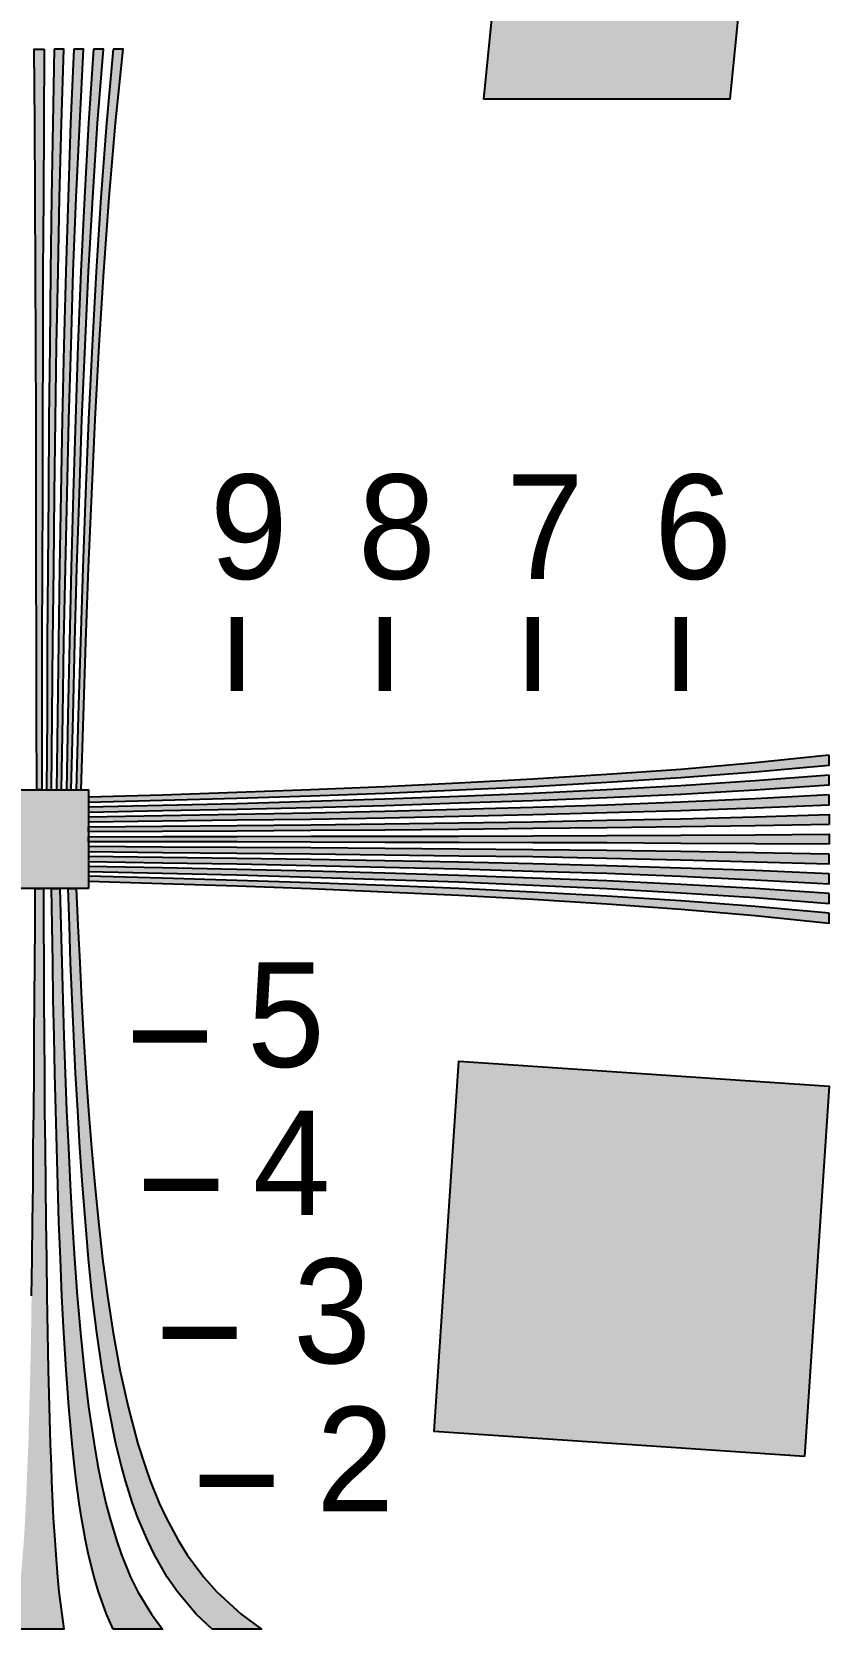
# Model space of a CAD drawing. Header units: millimetres. Extents: x 0 to 791, y 0 to 492.
# Drawn here: x 115 to 179.6, y 88.1 to 217.5 of the extents above; entities that cross this region are included whole.
import ezdxf

# ---------------------------------------------------------------- set-up
doc = ezdxf.new("R2010")
doc.units = ezdxf.units.MM
for name, color, linetype in [('LABELS', 7, 'Continuous'), ('PERIPHERY', 7, 'Continuous'), ('SFR', 7, 'Continuous')]:
    doc.layers.add(name, color=color, linetype=linetype)

msp = doc.modelspace()

# ---------------------------------------------------------------- hatches: boundary and pattern name
at = {"layer": 'PERIPHERY', "true_color": 0x000000}
h = msp.add_hatch(color=7, dxfattribs=at)
h.dxf.hatch_style = 1
h.paths.add_polyline_path([(115.96, 216.13), (115.92, 210.13), (115.9, 204.12), (115.86, 198.12), (115.84, 192.12), (115.82, 186.12), (115.82, 180.12), (115.8, 174.12), (115.78, 168.12), (115.78, 162.12), (115.76, 156.12), (115.36, 156.12), (115.34, 162.12), (115.34, 168.12), (115.32, 174.12), (115.32, 180.12), (115.3, 186.12), (115.28, 192.12), (115.26, 198.12), (115.22, 204.12), (115.2, 210.13), (115.16, 216.13), (115.96, 216.13)])
h = msp.add_hatch(color=7, dxfattribs=at)
h.dxf.hatch_style = 1
h.paths.add_polyline_path([(116.76, 216.13), (116.66, 210.13), (116.55, 204.12), (116.48, 198.12), (116.42, 192.12), (116.35, 186.12), (116.31, 180.12), (116.26, 174.12), (116.21, 168.12), (116.19, 162.12), (116.15, 156.12), (116.55, 156.12), (116.61, 162.12), (116.67, 168.12), (116.73, 174.12), (116.81, 180.12), (116.89, 186.12), (116.97, 192.12), (117.09, 198.12), (117.21, 204.12), (117.37, 210.13), (117.55, 216.13), (116.76, 216.13)])
h = msp.add_hatch(color=7, dxfattribs=at)
h.dxf.hatch_style = 1
h.paths.add_polyline_path([(118.36, 216.13), (118.1, 210.13), (117.9, 204.12), (117.72, 198.12), (117.56, 192.12), (117.42, 186.12), (117.32, 180.12), (117.2, 174.12), (117.12, 168.12), (117.04, 162.12), (116.96, 156.12), (117.36, 156.12), (117.46, 162.12), (117.56, 168.12), (117.68, 174.12), (117.82, 180.12), (117.96, 186.12), (118.14, 192.12), (118.32, 198.12), (118.56, 204.12), (118.84, 210.13), (119.16, 216.13), (118.36, 216.13)])
h = msp.add_hatch(color=7, dxfattribs=at)
h.dxf.hatch_style = 1
h.paths.add_polyline_path([(119.96, 216.13), (119.56, 210.13), (119.22, 204.12), (118.94, 198.12), (118.7, 192.12), (118.5, 186.12), (118.32, 180.12), (118.14, 174.12), (118, 168.12), (117.88, 162.12), (117.76, 156.12), (118.16, 156.12), (118.3, 162.12), (118.44, 168.12), (118.62, 174.12), (118.82, 180.12), (119.02, 186.12), (119.28, 192.12), (119.56, 198.12), (119.9, 204.12), (120.28, 210.13), (120.76, 216.13), (119.96, 216.13)])
h = msp.add_hatch(color=7, dxfattribs=at)
h.dxf.hatch_style = 1
h.paths.add_polyline_path([(121.56, 216.13), (121.02, 210.13), (120.56, 204.12), (120.18, 198.12), (119.84, 192.12), (119.56, 186.12), (119.32, 180.12), (119.08, 174.12), (118.9, 168.12), (118.72, 162.12), (118.56, 156.12), (118.96, 156.12), (119.14, 162.12), (119.34, 168.12), (119.56, 174.12), (119.82, 180.12), (120.09, 186.12), (120.42, 192.12), (120.79, 198.12), (121.22, 204.12), (121.74, 210.13), (122.36, 216.13), (121.56, 216.13)])
h = msp.add_hatch(color=7, dxfattribs=at)
h.dxf.hatch_style = 1
h.paths.add_polyline_path([(179.56, 158.92), (173.56, 158.3), (167.56, 157.78), (161.56, 157.36), (155.56, 156.98), (149.56, 156.66), (143.56, 156.36), (137.56, 156.12), (131.56, 155.9), (125.56, 155.7), (119.56, 155.52), (119.56, 155.12), (125.56, 155.28), (131.56, 155.46), (137.56, 155.64), (143.56, 155.86), (149.56, 156.12), (155.56, 156.4), (161.56, 156.74), (167.56, 157.12), (173.56, 157.58), (179.56, 158.12), (179.56, 158.92)])
h = msp.add_hatch(color=7, dxfattribs=at)
h.dxf.hatch_style = 1
h.paths.add_polyline_path([(179.56, 157.32), (173.56, 156.84), (167.56, 156.46), (161.56, 156.12), (155.56, 155.84), (149.56, 155.58), (143.56, 155.36), (137.56, 155.18), (131.56, 155), (125.56, 154.86), (119.56, 154.72), (119.56, 154.32), (125.56, 154.44), (131.56, 154.56), (137.56, 154.7), (143.56, 154.86), (149.56, 155.06), (155.56, 155.26), (161.56, 155.5), (167.56, 155.78), (173.56, 156.12), (179.56, 156.52), (179.56, 157.32)])
h = msp.add_hatch(color=7, dxfattribs=at)
h.dxf.hatch_style = 1
h.paths.add_polyline_path([(119.56, 148.13), (111.56, 148.13), (111.56, 156.13), (119.56, 156.13), (119.56, 148.13)])
h = msp.add_hatch(color=7, dxfattribs=at)
h.dxf.hatch_style = 1
h.paths.add_polyline_path([(179.56, 155.72), (173.56, 155.4), (167.56, 155.12), (161.56, 154.88), (155.56, 154.7), (149.56, 154.52), (143.56, 154.36), (137.56, 154.24), (131.56, 154.12), (125.56, 154.02), (119.56, 153.92), (119.56, 153.52), (125.56, 153.6), (131.56, 153.68), (137.56, 153.76), (143.56, 153.86), (149.56, 153.98), (155.56, 154.12), (161.56, 154.28), (167.56, 154.46), (173.56, 154.66), (179.56, 154.92), (179.56, 155.72)])
h = msp.add_hatch(color=7, dxfattribs=at)
h.dxf.hatch_style = 1
h.paths.add_polyline_path([(179.56, 153.32), (173.56, 153.22), (167.56, 153.12), (161.56, 153.04), (155.56, 152.98), (149.56, 152.92), (143.56, 152.86), (137.56, 152.82), (131.56, 152.78), (125.56, 152.76), (119.56, 152.72), (119.56, 153.12), (125.56, 153.18), (131.56, 153.24), (137.56, 153.3), (143.56, 153.36), (149.56, 153.46), (155.56, 153.54), (161.56, 153.66), (167.56, 153.78), (173.56, 153.94), (179.56, 154.12), (179.56, 153.32)])
h = msp.add_hatch(color=7, dxfattribs=at)
h.dxf.hatch_style = 1
h.paths.add_polyline_path([(179.56, 151.72), (173.56, 151.76), (167.56, 151.78), (161.56, 151.82), (155.56, 151.84), (149.56, 151.86), (143.56, 151.86), (137.56, 151.88), (131.56, 151.9), (125.56, 151.9), (119.56, 151.92), (119.56, 152.32), (125.56, 152.34), (131.56, 152.34), (137.56, 152.36), (143.56, 152.36), (149.56, 152.38), (155.56, 152.4), (161.56, 152.42), (167.56, 152.46), (173.56, 152.48), (179.56, 152.52), (179.56, 151.72)])
h = msp.add_hatch(color=7, dxfattribs=at)
h.dxf.hatch_style = 1
h.paths.add_polyline_path([(179.56, 150.92), (173.56, 151.02), (167.56, 151.12), (161.56, 151.2), (155.56, 151.26), (149.56, 151.32), (143.56, 151.36), (137.56, 151.42), (131.56, 151.46), (125.56, 151.48), (119.56, 151.52), (119.56, 151.12), (125.56, 151.06), (131.56, 151), (137.56, 150.94), (143.56, 150.86), (149.56, 150.78), (155.56, 150.71), (161.56, 150.59), (167.56, 150.46), (173.56, 150.3), (179.56, 150.12), (179.56, 150.92)])
h = msp.add_hatch(color=7, dxfattribs=at)
h.dxf.hatch_style = 1
h.paths.add_polyline_path([(179.56, 149.32), (173.56, 149.58), (167.56, 149.78), (161.56, 149.96), (155.56, 150.12), (149.56, 150.26), (143.56, 150.36), (137.56, 150.48), (131.56, 150.56), (125.56, 150.64), (119.56, 150.72), (119.56, 150.32), (125.56, 150.22), (131.56, 150.12), (137.56, 150), (143.56, 149.86), (149.56, 149.72), (155.56, 149.54), (161.56, 149.36), (167.56, 149.12), (173.56, 148.84), (179.56, 148.52), (179.56, 149.32)])
h = msp.add_hatch(color=7, dxfattribs=at)
h.dxf.hatch_style = 1
h.paths.add_polyline_path([(179.56, 147.72), (173.56, 148.12), (167.56, 148.46), (161.56, 148.74), (155.56, 148.98), (149.56, 149.18), (143.56, 149.36), (137.56, 149.54), (131.56, 149.68), (125.56, 149.8), (119.56, 149.92), (119.56, 149.52), (125.56, 149.38), (131.56, 149.24), (137.56, 149.06), (143.56, 148.86), (149.56, 148.66), (155.56, 148.4), (161.56, 148.12), (167.56, 147.78), (173.56, 147.4), (179.56, 146.92), (179.56, 147.72)])
h = msp.add_hatch(color=7, dxfattribs=at)
h.dxf.hatch_style = 1
h.paths.add_polyline_path([(179.56, 146.12), (173.56, 146.66), (167.56, 147.12), (161.56, 147.5), (155.56, 147.84), (149.56, 148.12), (143.56, 148.36), (137.56, 148.6), (131.56, 148.78), (125.56, 148.96), (119.56, 149.12), (119.56, 148.72), (125.56, 148.54), (131.56, 148.34), (137.56, 148.12), (143.56, 147.86), (149.56, 147.58), (155.56, 147.26), (161.56, 146.88), (167.56, 146.46), (173.56, 145.94), (179.56, 145.32), (179.56, 146.12)])
h = msp.add_hatch(color=7, dxfattribs=at)
h.dxf.hatch_style = 1
h.paths.add_polyline_path([(113.56, 88.13), (113.74, 89.33), (113.96, 91.13), (114.08, 92.33), (114.22, 94.13), (114.32, 95.33), (114.42, 97.13), (114.48, 98.33), (114.56, 100.13), (114.6, 101.33), (114.68, 103.13), (114.76, 106.13), (114.84, 109.13), (114.9, 112.13), (114.94, 115.13), (114.98, 118.13), (115.02, 121.13), (115.06, 124.13), (115.08, 127.13), (115.12, 130.13), (115.14, 133.13), (115.16, 136.13), (115.18, 139.13), (115.2, 142.13), (115.22, 145.13), (115.22, 148.13), (115.9, 148.13), (115.9, 145.13), (115.92, 142.13), (115.94, 139.13), (115.96, 136.13), (115.98, 133.13), (116, 130.13), (116.04, 127.13), (116.06, 124.13), (116.1, 121.13), (116.14, 118.13), (116.18, 115.13), (116.22, 112.13), (116.28, 109.13), (116.36, 106.13), (116.44, 103.13), (116.52, 101.33), (116.56, 100.13), (116.64, 98.33), (116.7, 97.13), (116.82, 95.33), (116.9, 94.13), (117.04, 92.33), (117.16, 91.13), (117.38, 89.33), (117.56, 88.13), (113.56, 88.13)])
h = msp.add_hatch(color=7, dxfattribs=at)
h.dxf.hatch_style = 1
h.paths.add_polyline_path([(121.56, 88.13), (121.02, 89.33), (120.36, 91.13), (120, 92.33), (119.56, 94.13), (119.32, 95.33), (118.98, 97.13), (118.8, 98.33), (118.56, 100.13), (118.42, 101.33), (118.22, 103.13), (117.96, 106.13), (117.74, 109.13), (117.56, 112.13), (117.4, 115.13), (117.28, 118.13), (117.16, 121.13), (117.06, 124.13), (116.98, 127.13), (116.9, 130.13), (116.82, 133.13), (116.76, 136.13), (116.7, 139.13), (116.66, 142.13), (116.6, 145.13), (116.56, 148.13), (117.22, 148.13), (117.3, 145.13), (117.38, 142.13), (117.46, 139.13), (117.56, 136.13), (117.66, 133.13), (117.78, 130.13), (117.92, 127.13), (118.06, 124.13), (118.22, 121.13), (118.42, 118.13), (118.64, 115.13), (118.9, 112.13), (119.2, 109.13), (119.56, 106.13), (120, 103.13), (120.32, 101.33), (120.56, 100.13), (120.96, 98.33), (121.28, 97.13), (121.82, 95.33), (122.22, 94.13), (122.96, 92.33), (123.56, 91.13), (124.66, 89.33), (125.56, 88.13), (121.56, 88.13)])
h = msp.add_hatch(color=7, dxfattribs=at)
h.dxf.hatch_style = 1
h.paths.add_polyline_path([(129.56, 88.13), (128.28, 89.33), (126.76, 91.13), (125.94, 92.33), (124.9, 94.13), (124.32, 95.33), (123.56, 97.13), (123.12, 98.33), (122.56, 100.13), (122.22, 101.33), (121.78, 103.13), (121.16, 106.13), (120.66, 109.13), (120.22, 112.13), (119.86, 115.13), (119.56, 118.13), (119.3, 121.13), (119.06, 124.13), (118.86, 127.13), (118.68, 130.13), (118.5, 133.13), (118.36, 136.13), (118.22, 139.13), (118.1, 142.13), (118, 145.13), (117.9, 148.13), (118.56, 148.13), (118.7, 145.13), (118.84, 142.13), (118.98, 139.13), (119.16, 136.13), (119.34, 133.13), (119.56, 130.13), (119.8, 127.13), (120.06, 124.13), (120.36, 121.13), (120.7, 118.13), (121.1, 115.13), (121.56, 112.13), (122.1, 109.13), (122.76, 106.13), (123.56, 103.13), (124.14, 101.33), (124.56, 100.13), (125.28, 98.33), (125.84, 97.13), (126.82, 95.33), (127.56, 94.13), (128.9, 92.33), (129.96, 91.13), (131.92, 89.33), (133.56, 88.13), (129.56, 88.13)])
at = {"layer": 'SFR', "true_color": 0x000000}
h = msp.add_hatch(color=7, dxfattribs=at)
h.dxf.hatch_style = 1
h.paths.add_polyline_path([(59.56, 292.12), (51.56, 212.13), (71.56, 212.13), (74.97, 246.18), (154.17, 238.26), (151.56, 212.12), (171.56, 212.12), (179.56, 292.12), (159.56, 292.12), (156.15, 258.06), (76.95, 265.99), (79.56, 292.12), (59.56, 292.12), (59.56, 292.12)])
h = msp.add_hatch(color=7, dxfattribs=at)
h.dxf.hatch_style = 1
h.paths.add_polyline_path([(177.56, 102.12), (147.56, 104.12), (149.56, 134.13), (179.56, 132.12), (177.56, 102.12)])

# ---------------------------------------------------------------- linework, layer by layer
at = {"layer": 'PERIPHERY', "color": 250}
for points in [[(115.96, 216.13), (115.92, 210.13), (115.9, 204.12), (115.86, 198.12), (115.84, 192.12), (115.82, 186.12), (115.82, 180.12), (115.8, 174.12), (115.78, 168.12), (115.78, 162.12), (115.76, 156.12), (115.36, 156.12), (115.34, 162.12), (115.34, 168.12), (115.32, 174.12), (115.32, 180.12), (115.3, 186.12), (115.28, 192.12), (115.26, 198.12), (115.22, 204.12), (115.2, 210.13), (115.16, 216.13), (115.96, 216.13)], [(116.76, 216.13), (116.66, 210.13), (116.55, 204.12), (116.48, 198.12), (116.42, 192.12), (116.35, 186.12), (116.31, 180.12), (116.26, 174.12), (116.21, 168.12), (116.19, 162.12), (116.15, 156.12), (116.55, 156.12), (116.61, 162.12), (116.67, 168.12), (116.73, 174.12), (116.81, 180.12), (116.89, 186.12), (116.97, 192.12), (117.09, 198.12), (117.21, 204.12), (117.37, 210.13), (117.55, 216.13), (116.76, 216.13)], [(118.36, 216.13), (118.1, 210.13), (117.9, 204.12), (117.72, 198.12), (117.56, 192.12), (117.42, 186.12), (117.32, 180.12), (117.2, 174.12), (117.12, 168.12), (117.04, 162.12), (116.96, 156.12), (117.36, 156.12), (117.46, 162.12), (117.56, 168.12), (117.68, 174.12), (117.82, 180.12), (117.96, 186.12), (118.14, 192.12), (118.32, 198.12), (118.56, 204.12), (118.84, 210.13), (119.16, 216.13), (118.36, 216.13)], [(119.96, 216.13), (119.56, 210.13), (119.22, 204.12), (118.94, 198.12), (118.7, 192.12), (118.5, 186.12), (118.32, 180.12), (118.14, 174.12), (118, 168.12), (117.88, 162.12), (117.76, 156.12), (118.16, 156.12), (118.3, 162.12), (118.44, 168.12), (118.62, 174.12), (118.82, 180.12), (119.02, 186.12), (119.28, 192.12), (119.56, 198.12), (119.9, 204.12), (120.28, 210.13), (120.76, 216.13), (119.96, 216.13)], [(121.56, 216.13), (121.02, 210.13), (120.56, 204.12), (120.18, 198.12), (119.84, 192.12), (119.56, 186.12), (119.32, 180.12), (119.08, 174.12), (118.9, 168.12), (118.72, 162.12), (118.56, 156.12), (118.96, 156.12), (119.14, 162.12), (119.34, 168.12), (119.56, 174.12), (119.82, 180.12), (120.09, 186.12), (120.42, 192.12), (120.79, 198.12), (121.22, 204.12), (121.74, 210.13), (122.36, 216.13), (121.56, 216.13)], [(179.56, 158.92), (173.56, 158.3), (167.56, 157.78), (161.56, 157.36), (155.56, 156.98), (149.56, 156.66), (143.56, 156.36), (137.56, 156.12), (131.56, 155.9), (125.56, 155.7), (119.56, 155.52), (119.56, 155.12), (125.56, 155.28), (131.56, 155.46), (137.56, 155.64), (143.56, 155.86), (149.56, 156.12), (155.56, 156.4), (161.56, 156.74), (167.56, 157.12), (173.56, 157.58), (179.56, 158.12), (179.56, 158.92)], [(179.56, 157.32), (173.56, 156.84), (167.56, 156.46), (161.56, 156.12), (155.56, 155.84), (149.56, 155.58), (143.56, 155.36), (137.56, 155.18), (131.56, 155), (125.56, 154.86), (119.56, 154.72), (119.56, 154.32), (125.56, 154.44), (131.56, 154.56), (137.56, 154.7), (143.56, 154.86), (149.56, 155.06), (155.56, 155.26), (161.56, 155.5), (167.56, 155.78), (173.56, 156.12), (179.56, 156.52), (179.56, 157.32)], [(119.56, 148.13), (111.56, 148.13), (111.56, 156.13), (119.56, 156.13), (119.56, 148.13)], [(179.56, 155.72), (173.56, 155.4), (167.56, 155.12), (161.56, 154.88), (155.56, 154.7), (149.56, 154.52), (143.56, 154.36), (137.56, 154.24), (131.56, 154.12), (125.56, 154.02), (119.56, 153.92), (119.56, 153.52), (125.56, 153.6), (131.56, 153.68), (137.56, 153.76), (143.56, 153.86), (149.56, 153.98), (155.56, 154.12), (161.56, 154.28), (167.56, 154.46), (173.56, 154.66), (179.56, 154.92), (179.56, 155.72)], [(179.56, 153.32), (173.56, 153.22), (167.56, 153.12), (161.56, 153.04), (155.56, 152.98), (149.56, 152.92), (143.56, 152.86), (137.56, 152.82), (131.56, 152.78), (125.56, 152.76), (119.56, 152.72), (119.56, 153.12), (125.56, 153.18), (131.56, 153.24), (137.56, 153.3), (143.56, 153.36), (149.56, 153.46), (155.56, 153.54), (161.56, 153.66), (167.56, 153.78), (173.56, 153.94), (179.56, 154.12), (179.56, 153.32)], [(179.56, 151.72), (173.56, 151.76), (167.56, 151.78), (161.56, 151.82), (155.56, 151.84), (149.56, 151.86), (143.56, 151.86), (137.56, 151.88), (131.56, 151.9), (125.56, 151.9), (119.56, 151.92), (119.56, 152.32), (125.56, 152.34), (131.56, 152.34), (137.56, 152.36), (143.56, 152.36), (149.56, 152.38), (155.56, 152.4), (161.56, 152.42), (167.56, 152.46), (173.56, 152.48), (179.56, 152.52), (179.56, 151.72)], [(179.56, 150.92), (173.56, 151.02), (167.56, 151.12), (161.56, 151.2), (155.56, 151.26), (149.56, 151.32), (143.56, 151.36), (137.56, 151.42), (131.56, 151.46), (125.56, 151.48), (119.56, 151.52), (119.56, 151.12), (125.56, 151.06), (131.56, 151), (137.56, 150.94), (143.56, 150.86), (149.56, 150.78), (155.56, 150.71), (161.56, 150.59), (167.56, 150.46), (173.56, 150.3), (179.56, 150.12), (179.56, 150.92)], [(179.56, 149.32), (173.56, 149.58), (167.56, 149.78), (161.56, 149.96), (155.56, 150.12), (149.56, 150.26), (143.56, 150.36), (137.56, 150.48), (131.56, 150.56), (125.56, 150.64), (119.56, 150.72), (119.56, 150.32), (125.56, 150.22), (131.56, 150.12), (137.56, 150), (143.56, 149.86), (149.56, 149.72), (155.56, 149.54), (161.56, 149.36), (167.56, 149.12), (173.56, 148.84), (179.56, 148.52), (179.56, 149.32)], [(179.56, 147.72), (173.56, 148.12), (167.56, 148.46), (161.56, 148.74), (155.56, 148.98), (149.56, 149.18), (143.56, 149.36), (137.56, 149.54), (131.56, 149.68), (125.56, 149.8), (119.56, 149.92), (119.56, 149.52), (125.56, 149.38), (131.56, 149.24), (137.56, 149.06), (143.56, 148.86), (149.56, 148.66), (155.56, 148.4), (161.56, 148.12), (167.56, 147.78), (173.56, 147.4), (179.56, 146.92), (179.56, 147.72)], [(179.56, 146.12), (173.56, 146.66), (167.56, 147.12), (161.56, 147.5), (155.56, 147.84), (149.56, 148.12), (143.56, 148.36), (137.56, 148.6), (131.56, 148.78), (125.56, 148.96), (119.56, 149.12), (119.56, 148.72), (125.56, 148.54), (131.56, 148.34), (137.56, 148.12), (143.56, 147.86), (149.56, 147.58), (155.56, 147.26), (161.56, 146.88), (167.56, 146.46), (173.56, 145.94), (179.56, 145.32), (179.56, 146.12)], [(121.56, 88.13), (121.02, 89.33), (120.36, 91.13), (120, 92.33), (119.56, 94.13), (119.32, 95.33), (118.98, 97.13), (118.8, 98.33), (118.56, 100.13), (118.42, 101.33), (118.22, 103.13), (117.96, 106.13), (117.74, 109.13), (117.56, 112.13), (117.4, 115.13), (117.28, 118.13), (117.16, 121.13), (117.06, 124.13), (116.98, 127.13), (116.9, 130.13), (116.82, 133.13), (116.76, 136.13), (116.7, 139.13), (116.66, 142.13), (116.6, 145.13), (116.56, 148.13), (117.22, 148.13), (117.3, 145.13), (117.38, 142.13), (117.46, 139.13), (117.56, 136.13), (117.66, 133.13), (117.78, 130.13), (117.92, 127.13), (118.06, 124.13), (118.22, 121.13), (118.42, 118.13), (118.64, 115.13), (118.9, 112.13), (119.2, 109.13), (119.56, 106.13), (120, 103.13), (120.32, 101.33), (120.56, 100.13), (120.96, 98.33), (121.28, 97.13), (121.82, 95.33), (122.22, 94.13), (122.96, 92.33), (123.56, 91.13), (124.66, 89.33), (125.56, 88.13), (121.56, 88.13)], [(129.56, 88.13), (128.28, 89.33), (126.76, 91.13), (125.94, 92.33), (124.9, 94.13), (124.32, 95.33), (123.56, 97.13), (123.12, 98.33), (122.56, 100.13), (122.22, 101.33), (121.78, 103.13), (121.16, 106.13), (120.66, 109.13), (120.22, 112.13), (119.86, 115.13), (119.56, 118.13), (119.3, 121.13), (119.06, 124.13), (118.86, 127.13), (118.68, 130.13), (118.5, 133.13), (118.36, 136.13), (118.22, 139.13), (118.1, 142.13), (118, 145.13), (117.9, 148.13), (118.56, 148.13), (118.7, 145.13), (118.84, 142.13), (118.98, 139.13), (119.16, 136.13), (119.34, 133.13), (119.56, 130.13), (119.8, 127.13), (120.06, 124.13), (120.36, 121.13), (120.7, 118.13), (121.1, 115.13), (121.56, 112.13), (122.1, 109.13), (122.76, 106.13), (123.56, 103.13), (124.14, 101.33), (124.56, 100.13), (125.28, 98.33), (125.84, 97.13), (126.82, 95.33), (127.56, 94.13), (128.9, 92.33), (129.96, 91.13), (131.92, 89.33), (133.56, 88.13), (129.56, 88.13)]]:
    msp.add_lwpolyline(points, close=True, dxfattribs=at)
at = {"layer": 'PERIPHERY', "color": 250, "lineweight": 35, "const_width": 1}
for points in [[(131.56, 164.12), (131.56, 170.12)], [(143.56, 164.12), (143.56, 170.12)], [(155.56, 164.12), (155.56, 170.12)], [(167.56, 164.12), (167.56, 170.12)], [(129.16, 136.13), (123.16, 136.13)], [(130.06, 124.13), (124.06, 124.13)], [(131.56, 112.13), (125.56, 112.13)], [(134.56, 100.13), (128.56, 100.13)]]:
    msp.add_lwpolyline(points, dxfattribs=at)
at = {"layer": 'PERIPHERY', "color": 250}
msp.add_lwpolyline([(114.94, 115.13), (114.98, 118.13), (115.02, 121.13), (115.06, 124.13), (115.08, 127.13), (115.12, 130.13), (115.14, 133.13), (115.16, 136.13), (115.18, 139.13), (115.2, 142.13), (115.22, 145.13), (115.22, 148.13), (115.9, 148.13), (115.9, 145.13), (115.92, 142.13), (115.94, 139.13), (115.96, 136.13), (115.98, 133.13), (116, 130.13), (116.04, 127.13), (116.06, 124.13), (116.1, 121.13), (116.14, 118.13), (116.18, 115.13), (116.22, 112.13), (116.28, 109.13), (116.36, 106.13), (116.44, 103.13), (116.52, 101.33), (116.56, 100.13), (116.64, 98.33), (116.7, 97.13), (116.82, 95.33), (116.9, 94.13), (117.04, 92.33), (117.16, 91.13), (117.38, 89.33), (117.56, 88.13), (113.56, 88.13)], dxfattribs=at)
at = {"layer": 'PERIPHERY', "color": 250, "true_color": 0x000000}
for points in [[(115.96, 216.13), (115.16, 216.13), (115.2, 210.13)], [(115.96, 216.13), (115.2, 210.13), (115.22, 204.12)], [(115.96, 216.13), (115.22, 204.12), (115.26, 198.12)], [(115.96, 216.13), (115.26, 198.12), (115.28, 192.12)], [(115.96, 216.13), (115.28, 192.12), (115.3, 186.12)], [(115.96, 216.13), (115.3, 186.12), (115.32, 180.12)], [(115.96, 216.13), (115.32, 180.12), (115.32, 174.12)], [(115.96, 216.13), (115.32, 174.12), (115.34, 168.12)], [(115.96, 216.13), (115.34, 168.12), (115.34, 162.12)], [(115.96, 216.13), (115.34, 162.12), (115.36, 156.12)], [(115.36, 156.12), (115.92, 210.13), (115.96, 216.13)], [(117.55, 216.13), (116.31, 180.12), (116.26, 174.12)], [(116.26, 174.12), (117.37, 210.13), (117.55, 216.13)], [(117.55, 216.13), (116.35, 186.12), (116.31, 180.12)], [(117.55, 216.13), (116.42, 192.12), (116.35, 186.12)], [(117.55, 216.13), (116.48, 198.12), (116.42, 192.12)], [(117.55, 216.13), (116.55, 204.12), (116.48, 198.12)], [(117.55, 216.13), (116.66, 210.13), (116.55, 204.12)], [(117.55, 216.13), (116.76, 216.13), (116.66, 210.13)], [(119.16, 216.13), (117.56, 192.12), (117.42, 186.12)], [(117.42, 186.12), (118.84, 210.13), (119.16, 216.13)], [(119.16, 216.13), (117.72, 198.12), (117.56, 192.12)], [(119.16, 216.13), (117.9, 204.12), (117.72, 198.12)], [(119.16, 216.13), (118.1, 210.13), (117.9, 204.12)], [(119.16, 216.13), (118.36, 216.13), (118.1, 210.13)], [(120.76, 216.13), (118.94, 198.12), (118.7, 192.12)], [(118.7, 192.12), (120.28, 210.13), (120.76, 216.13)], [(120.76, 216.13), (119.22, 204.12), (118.94, 198.12)], [(120.76, 216.13), (119.56, 210.13), (119.22, 204.12)], [(120.76, 216.13), (119.96, 216.13), (119.56, 210.13)], [(122.36, 216.13), (120.18, 198.12), (119.84, 192.12)], [(119.84, 192.12), (121.74, 210.13), (122.36, 216.13)], [(122.36, 216.13), (120.56, 204.12), (120.18, 198.12)], [(122.36, 216.13), (121.02, 210.13), (120.56, 204.12)], [(122.36, 216.13), (121.56, 216.13), (121.02, 210.13)], [(115.36, 156.12), (115.9, 204.12), (115.92, 210.13)], [(116.26, 174.12), (117.21, 204.12), (117.37, 210.13)], [(117.42, 186.12), (118.56, 204.12), (118.84, 210.13)], [(118.7, 192.12), (119.9, 204.12), (120.28, 210.13)], [(119.84, 192.12), (121.22, 204.12), (121.74, 210.13)], [(115.36, 156.12), (115.86, 198.12), (115.9, 204.12)], [(116.26, 174.12), (117.09, 198.12), (117.21, 204.12)], [(117.42, 186.12), (118.32, 198.12), (118.56, 204.12)], [(118.7, 192.12), (119.56, 198.12), (119.9, 204.12)], [(119.84, 192.12), (120.79, 198.12), (121.22, 204.12)], [(115.36, 156.12), (115.84, 192.12), (115.86, 198.12)], [(116.26, 174.12), (116.97, 192.12), (117.09, 198.12)], [(117.42, 186.12), (118.14, 192.12), (118.32, 198.12)], [(118.7, 192.12), (119.28, 192.12), (119.56, 198.12)], [(119.84, 192.12), (120.42, 192.12), (120.79, 198.12)], [(115.36, 156.12), (115.82, 186.12), (115.84, 192.12)], [(116.26, 174.12), (116.89, 186.12), (116.97, 192.12)], [(117.42, 186.12), (117.96, 186.12), (118.14, 192.12)], [(118.7, 192.12), (117.88, 162.12), (117.76, 156.12)], [(118.7, 192.12), (117.76, 156.12), (118.16, 156.12)], [(118.7, 192.12), (118, 168.12), (117.88, 162.12)], [(118.7, 192.12), (118.14, 174.12), (118, 168.12)], [(118.7, 192.12), (118.32, 180.12), (118.14, 174.12)], [(118.7, 192.12), (118.16, 156.12), (118.3, 162.12)], [(118.7, 192.12), (118.3, 162.12), (118.44, 168.12)], [(118.7, 192.12), (118.5, 186.12), (118.32, 180.12)], [(118.7, 192.12), (118.44, 168.12), (118.62, 174.12)], [(119.84, 192.12), (118.72, 162.12), (118.56, 156.12)], [(119.84, 192.12), (118.56, 156.12), (118.96, 156.12)], [(118.7, 192.12), (118.62, 174.12), (118.82, 180.12)], [(118.7, 192.12), (118.82, 180.12), (119.02, 186.12)], [(118.7, 192.12), (119.02, 186.12), (119.28, 192.12)], [(119.84, 192.12), (118.9, 168.12), (118.72, 162.12)], [(119.84, 192.12), (119.08, 174.12), (118.9, 168.12)], [(119.84, 192.12), (118.96, 156.12), (119.14, 162.12)], [(119.84, 192.12), (119.32, 180.12), (119.08, 174.12)], [(119.84, 192.12), (119.14, 162.12), (119.34, 168.12)], [(119.84, 192.12), (119.56, 186.12), (119.32, 180.12)], [(119.84, 192.12), (119.34, 168.12), (119.56, 174.12)], [(119.84, 192.12), (119.56, 174.12), (119.82, 180.12)], [(119.84, 192.12), (119.82, 180.12), (120.09, 186.12)], [(119.84, 192.12), (120.09, 186.12), (120.42, 192.12)], [(115.36, 156.12), (115.82, 180.12), (115.82, 186.12)], [(116.26, 174.12), (116.81, 180.12), (116.89, 186.12)], [(117.42, 186.12), (117.04, 162.12), (116.96, 156.12)], [(117.42, 186.12), (116.96, 156.12), (117.36, 156.12)], [(117.42, 186.12), (117.12, 168.12), (117.04, 162.12)], [(117.42, 186.12), (117.32, 180.12), (117.12, 168.12)], [(117.42, 186.12), (117.36, 156.12), (117.46, 162.12)], [(117.42, 186.12), (117.46, 162.12), (117.56, 168.12)], [(117.42, 186.12), (117.56, 168.12), (117.68, 174.12)], [(117.42, 186.12), (117.68, 174.12), (117.82, 180.12)], [(117.42, 186.12), (117.82, 180.12), (117.96, 186.12)], [(115.36, 156.12), (115.8, 174.12), (115.82, 180.12)], [(116.26, 174.12), (116.73, 174.12), (116.81, 180.12)], [(117.32, 180.12), (117.2, 174.12), (117.12, 168.12)], [(115.36, 156.12), (115.78, 168.12), (115.8, 174.12)], [(116.26, 174.12), (116.21, 168.12), (116.19, 162.12)], [(116.26, 174.12), (116.19, 162.12), (116.55, 156.12)], [(116.26, 174.12), (116.55, 156.12), (116.61, 162.12)], [(116.26, 174.12), (116.61, 162.12), (116.67, 168.12)], [(116.26, 174.12), (116.67, 168.12), (116.73, 174.12)], [(115.36, 156.12), (115.78, 162.12), (115.78, 168.12)], [(115.36, 156.12), (115.76, 156.12), (115.78, 162.12)], [(116.19, 162.12), (116.15, 156.12), (116.55, 156.12)], [(179.56, 158.12), (143.56, 156.36), (119.56, 155.12)], [(179.56, 158.12), (119.56, 155.12), (125.56, 155.28)], [(179.56, 158.12), (125.56, 155.28), (131.56, 155.46)], [(179.56, 158.12), (131.56, 155.46), (137.56, 155.64)], [(179.56, 158.12), (137.56, 155.64), (143.56, 155.86)], [(179.56, 158.12), (149.56, 156.66), (143.56, 156.36)], [(179.56, 158.12), (143.56, 155.86), (149.56, 156.12)], [(179.56, 158.12), (155.56, 156.98), (149.56, 156.66)], [(179.56, 158.12), (149.56, 156.12), (155.56, 156.4)], [(179.56, 158.12), (161.56, 157.36), (155.56, 156.98)], [(179.56, 158.12), (155.56, 156.4), (161.56, 156.74)], [(179.56, 158.12), (167.56, 157.78), (161.56, 157.36)], [(179.56, 158.12), (161.56, 156.74), (167.56, 157.12)], [(179.56, 158.12), (173.56, 158.3), (167.56, 157.78)], [(167.56, 157.12), (173.56, 157.58), (179.56, 158.12)], [(179.56, 158.12), (179.56, 158.92), (173.56, 158.3)], [(179.56, 156.52), (173.56, 156.84), (167.56, 156.46)], [(179.56, 156.52), (179.56, 157.32), (173.56, 156.84)], [(119.56, 148.13), (119.56, 156.13), (111.56, 156.13)], [(111.56, 156.13), (111.56, 148.13), (119.56, 148.13)], [(179.56, 156.52), (143.56, 155.36), (119.56, 154.32)], [(179.56, 156.52), (119.56, 154.32), (125.56, 154.44)], [(143.56, 156.36), (137.56, 156.12), (119.56, 155.12)], [(137.56, 156.12), (131.56, 155.9), (119.56, 155.12)], [(131.56, 155.9), (125.56, 155.7), (119.56, 155.12)], [(125.56, 155.7), (119.56, 155.52), (119.56, 155.12)], [(143.56, 155.36), (131.56, 155), (119.56, 154.32)], [(179.56, 156.52), (125.56, 154.44), (131.56, 154.56)], [(179.56, 156.52), (131.56, 154.56), (137.56, 154.7)], [(143.56, 155.36), (137.56, 155.18), (131.56, 155)], [(179.56, 156.52), (137.56, 154.7), (143.56, 154.86)], [(179.56, 156.52), (149.56, 155.58), (143.56, 155.36)], [(179.56, 156.52), (143.56, 154.86), (149.56, 155.06)], [(179.56, 156.52), (155.56, 155.84), (149.56, 155.58)], [(179.56, 156.52), (149.56, 155.06), (155.56, 155.26)], [(179.56, 156.52), (161.56, 156.12), (155.56, 155.84)], [(179.56, 156.52), (155.56, 155.26), (161.56, 155.5)], [(179.56, 156.52), (167.56, 156.46), (161.56, 156.12)], [(179.56, 156.52), (161.56, 155.5), (167.56, 155.78)], [(167.56, 155.78), (173.56, 156.12), (179.56, 156.52)], [(179.56, 154.92), (173.56, 155.4), (167.56, 155.12)], [(179.56, 154.92), (179.56, 155.72), (173.56, 155.4)], [(131.56, 155), (125.56, 154.86), (119.56, 154.32)], [(179.56, 154.92), (125.56, 154.02), (119.56, 153.92)], [(179.56, 154.92), (119.56, 153.92), (119.56, 153.52)], [(179.56, 154.92), (119.56, 153.52), (125.56, 153.6)], [(125.56, 154.86), (119.56, 154.72), (119.56, 154.32)], [(179.56, 154.92), (131.56, 154.12), (125.56, 154.02)], [(179.56, 154.92), (125.56, 153.6), (131.56, 153.68)], [(179.56, 154.92), (137.56, 154.24), (131.56, 154.12)], [(179.56, 154.92), (131.56, 153.68), (137.56, 153.76)], [(179.56, 154.92), (143.56, 154.36), (137.56, 154.24)], [(179.56, 154.92), (137.56, 153.76), (143.56, 153.86)], [(179.56, 154.92), (149.56, 154.52), (143.56, 154.36)], [(179.56, 154.92), (143.56, 153.86), (149.56, 153.98)], [(179.56, 154.92), (155.56, 154.7), (149.56, 154.52)], [(179.56, 154.92), (149.56, 153.98), (155.56, 154.12)], [(179.56, 154.92), (161.56, 154.88), (155.56, 154.7)], [(179.56, 154.92), (155.56, 154.12), (161.56, 154.28)], [(179.56, 154.92), (167.56, 155.12), (161.56, 154.88)], [(179.56, 154.92), (161.56, 154.28), (167.56, 154.46)], [(167.56, 154.46), (173.56, 154.66), (179.56, 154.92)], [(179.56, 153.32), (179.56, 154.12), (173.56, 153.94)], [(179.56, 153.32), (125.56, 153.18), (119.56, 153.12)], [(179.56, 153.32), (119.56, 153.12), (119.56, 152.72)], [(179.56, 153.32), (119.56, 152.72), (125.56, 152.76)], [(179.56, 153.32), (131.56, 153.24), (125.56, 153.18)], [(179.56, 153.32), (125.56, 152.76), (131.56, 152.78)], [(179.56, 153.32), (137.56, 153.3), (131.56, 153.24)], [(179.56, 153.32), (131.56, 152.78), (137.56, 152.82)], [(179.56, 153.32), (143.56, 153.36), (137.56, 153.3)], [(179.56, 153.32), (137.56, 152.82), (143.56, 152.86)], [(179.56, 153.32), (149.56, 153.46), (143.56, 153.36)], [(179.56, 153.32), (143.56, 152.86), (149.56, 152.92)], [(179.56, 153.32), (155.56, 153.54), (149.56, 153.46)], [(179.56, 153.32), (149.56, 152.92), (155.56, 152.98)], [(179.56, 153.32), (161.56, 153.66), (155.56, 153.54)], [(179.56, 153.32), (155.56, 152.98), (161.56, 153.04)], [(179.56, 153.32), (167.56, 153.78), (161.56, 153.66)], [(179.56, 153.32), (161.56, 153.04), (167.56, 153.12)], [(179.56, 153.32), (173.56, 153.94), (167.56, 153.78)], [(179.56, 151.72), (125.56, 152.34), (119.56, 152.32)], [(119.56, 152.32), (119.56, 151.92), (125.56, 151.9)], [(119.56, 152.32), (125.56, 151.9), (131.56, 151.9)], [(119.56, 152.32), (131.56, 151.9), (137.56, 151.88)], [(119.56, 152.32), (137.56, 151.88), (143.56, 151.86)], [(119.56, 152.32), (143.56, 151.86), (149.56, 151.86)], [(119.56, 152.32), (149.56, 151.86), (155.56, 151.84)], [(119.56, 152.32), (155.56, 151.84), (161.56, 151.82)], [(119.56, 152.32), (161.56, 151.82), (167.56, 151.78)], [(119.56, 152.32), (167.56, 151.78), (173.56, 151.76)], [(119.56, 152.32), (173.56, 151.76), (179.56, 151.72)], [(125.56, 151.48), (119.56, 151.52), (119.56, 151.12)], [(137.56, 151.42), (125.56, 151.48), (119.56, 151.12)], [(137.56, 151.42), (119.56, 151.12), (125.56, 151.06)], [(179.56, 151.72), (131.56, 152.34), (125.56, 152.34)], [(137.56, 151.42), (131.56, 151.46), (125.56, 151.48)], [(137.56, 151.42), (125.56, 151.06), (131.56, 151)], [(179.56, 151.72), (137.56, 152.36), (131.56, 152.34)], [(137.56, 151.42), (131.56, 151), (137.56, 150.94)], [(179.56, 151.72), (143.56, 152.36), (137.56, 152.36)], [(179.56, 150.12), (143.56, 151.36), (137.56, 151.42)], [(137.56, 151.42), (137.56, 150.94), (143.56, 150.86)], [(137.56, 151.42), (143.56, 150.86), (149.56, 150.78)], [(137.56, 151.42), (149.56, 150.78), (155.56, 150.71)], [(137.56, 151.42), (155.56, 150.71), (161.56, 150.59)], [(137.56, 151.42), (161.56, 150.59), (167.56, 150.46)], [(137.56, 151.42), (167.56, 150.46), (173.56, 150.3)], [(137.56, 151.42), (173.56, 150.3), (179.56, 150.12)], [(179.56, 151.72), (149.56, 152.38), (143.56, 152.36)], [(179.56, 151.72), (155.56, 152.4), (149.56, 152.38)], [(179.56, 151.72), (161.56, 152.42), (155.56, 152.4)], [(179.56, 151.72), (167.56, 152.46), (161.56, 152.42)], [(179.56, 151.72), (173.56, 152.48), (167.56, 152.46)], [(179.56, 151.72), (179.56, 152.52), (173.56, 152.48)], [(149.56, 150.26), (125.56, 150.64), (119.56, 150.72)], [(149.56, 150.26), (119.56, 150.72), (119.56, 150.32)], [(149.56, 150.26), (119.56, 150.32), (125.56, 150.22)], [(149.56, 150.26), (131.56, 150.56), (125.56, 150.64)], [(149.56, 150.26), (125.56, 150.22), (131.56, 150.12)], [(143.56, 150.36), (137.56, 150.48), (131.56, 150.56)], [(149.56, 150.26), (143.56, 150.36), (131.56, 150.56)], [(149.56, 150.26), (131.56, 150.12), (137.56, 150)], [(149.56, 150.26), (137.56, 150), (143.56, 149.86)], [(179.56, 150.12), (149.56, 151.32), (143.56, 151.36)], [(149.56, 150.26), (143.56, 149.86), (149.56, 149.72)], [(179.56, 150.12), (155.56, 151.26), (149.56, 151.32)], [(179.56, 148.52), (155.56, 150.12), (149.56, 150.26)], [(149.56, 150.26), (149.56, 149.72), (155.56, 149.54)], [(149.56, 150.26), (155.56, 149.54), (161.56, 149.36)], [(149.56, 150.26), (161.56, 149.36), (167.56, 149.12)], [(149.56, 150.26), (167.56, 149.12), (173.56, 148.84)], [(149.56, 150.26), (173.56, 148.84), (179.56, 148.52)], [(179.56, 150.12), (161.56, 151.2), (155.56, 151.26)], [(179.56, 148.52), (161.56, 149.96), (155.56, 150.12)], [(179.56, 150.12), (167.56, 151.12), (161.56, 151.2)], [(179.56, 150.12), (173.56, 151.02), (167.56, 151.12)], [(179.56, 150.12), (179.56, 150.92), (173.56, 151.02)], [(155.56, 148.98), (125.56, 149.8), (119.56, 149.92)], [(155.56, 148.98), (119.56, 149.92), (119.56, 149.52)], [(155.56, 148.98), (119.56, 149.52), (125.56, 149.38)], [(155.56, 147.84), (125.56, 148.96), (119.56, 149.12)], [(155.56, 147.84), (119.56, 149.12), (119.56, 148.72)], [(155.56, 148.98), (131.56, 149.68), (125.56, 149.8)], [(155.56, 148.98), (125.56, 149.38), (131.56, 149.24)], [(155.56, 147.84), (131.56, 148.78), (125.56, 148.96)], [(155.56, 148.98), (137.56, 149.54), (131.56, 149.68)], [(155.56, 148.98), (131.56, 149.24), (137.56, 149.06)], [(155.56, 148.98), (143.56, 149.36), (137.56, 149.54)], [(155.56, 148.98), (137.56, 149.06), (143.56, 148.86)], [(155.56, 148.98), (149.56, 149.18), (143.56, 149.36)], [(155.56, 148.98), (143.56, 148.86), (149.56, 148.66)], [(155.56, 148.98), (149.56, 148.66), (155.56, 148.4)], [(179.56, 146.92), (161.56, 148.74), (155.56, 148.98)], [(155.56, 148.98), (155.56, 148.4), (161.56, 148.12)], [(155.56, 148.98), (161.56, 148.12), (167.56, 147.78)], [(155.56, 148.98), (167.56, 147.78), (173.56, 147.4)], [(155.56, 148.98), (173.56, 147.4), (179.56, 146.92)], [(179.56, 148.52), (167.56, 149.78), (161.56, 149.96)], [(179.56, 148.52), (173.56, 149.58), (167.56, 149.78)], [(179.56, 148.52), (179.56, 149.32), (173.56, 149.58)], [(115.9, 145.13), (115.9, 148.13), (115.22, 148.13)], [(115.92, 142.13), (115.9, 145.13), (115.22, 148.13)], [(115.94, 139.13), (115.92, 142.13), (115.22, 148.13)], [(115.96, 136.13), (115.94, 139.13), (115.22, 148.13)], [(115.98, 133.13), (115.96, 136.13), (115.22, 148.13)], [(116, 130.13), (115.98, 133.13), (115.22, 148.13)], [(116.06, 124.13), (116, 130.13), (115.22, 148.13)], [(116.22, 112.13), (116.06, 124.13), (115.22, 148.13)], [(116.28, 109.13), (116.22, 112.13), (115.22, 148.13)], [(116.36, 106.13), (116.28, 109.13), (115.22, 148.13)], [(116.36, 106.13), (115.22, 148.13), (115.22, 145.13)], [(117.3, 145.13), (117.22, 148.13), (116.56, 148.13)], [(117.38, 142.13), (117.3, 145.13), (116.56, 148.13)], [(117.46, 139.13), (117.38, 142.13), (116.56, 148.13)], [(117.56, 136.13), (117.46, 139.13), (116.56, 148.13)], [(117.66, 133.13), (117.56, 136.13), (116.56, 148.13)], [(117.78, 130.13), (117.66, 133.13), (116.56, 148.13)], [(117.92, 127.13), (117.78, 130.13), (116.56, 148.13)], [(118.06, 124.13), (117.92, 127.13), (116.56, 148.13)], [(118.22, 121.13), (118.06, 124.13), (116.56, 148.13)], [(118.22, 121.13), (116.56, 148.13), (116.6, 145.13)], [(118.7, 145.13), (118.56, 148.13), (117.9, 148.13)], [(118.84, 142.13), (118.7, 145.13), (117.9, 148.13)], [(118.98, 139.13), (118.84, 142.13), (117.9, 148.13)], [(119.34, 133.13), (118.98, 139.13), (117.9, 148.13)], [(119.56, 130.13), (119.34, 133.13), (117.9, 148.13)], [(119.8, 127.13), (119.56, 130.13), (117.9, 148.13)], [(120.06, 124.13), (119.8, 127.13), (117.9, 148.13)], [(120.06, 124.13), (117.9, 148.13), (118, 145.13)], [(155.56, 147.84), (119.56, 148.72), (125.56, 148.54)], [(155.56, 147.84), (125.56, 148.54), (131.56, 148.34)], [(155.56, 147.84), (137.56, 148.6), (131.56, 148.78)], [(155.56, 147.84), (131.56, 148.34), (137.56, 148.12)], [(155.56, 147.84), (143.56, 148.36), (137.56, 148.6)], [(155.56, 147.84), (137.56, 148.12), (143.56, 147.86)], [(155.56, 147.84), (149.56, 148.12), (143.56, 148.36)], [(155.56, 147.84), (143.56, 147.86), (149.56, 147.58)], [(155.56, 147.84), (149.56, 147.58), (155.56, 147.26)], [(179.56, 145.32), (161.56, 147.5), (155.56, 147.84)], [(155.56, 147.84), (155.56, 147.26), (161.56, 146.88)], [(155.56, 147.84), (161.56, 146.88), (167.56, 146.46)], [(155.56, 147.84), (167.56, 146.46), (173.56, 145.94)], [(155.56, 147.84), (173.56, 145.94), (179.56, 145.32)], [(179.56, 146.92), (167.56, 148.46), (161.56, 148.74)], [(179.56, 146.92), (173.56, 148.12), (167.56, 148.46)], [(179.56, 146.92), (179.56, 147.72), (173.56, 148.12)], [(179.56, 145.32), (167.56, 147.12), (161.56, 147.5)], [(179.56, 145.32), (173.56, 146.66), (167.56, 147.12)], [(179.56, 145.32), (179.56, 146.12), (173.56, 146.66)], [(116.36, 106.13), (115.22, 145.13), (115.2, 142.13)], [(118.42, 118.13), (118.22, 121.13), (116.6, 145.13)], [(118.42, 118.13), (116.6, 145.13), (116.66, 142.13)], [(120.06, 124.13), (118, 145.13), (118.1, 142.13)], [(116.36, 106.13), (115.2, 142.13), (115.18, 139.13)], [(118.42, 118.13), (116.66, 142.13), (116.7, 139.13)], [(120.36, 121.13), (120.06, 124.13), (118.1, 142.13)], [(120.36, 121.13), (118.1, 142.13), (118.22, 139.13)], [(116.36, 106.13), (115.18, 139.13), (115.16, 136.13)], [(118.64, 115.13), (118.42, 118.13), (116.7, 139.13)], [(118.64, 115.13), (116.7, 139.13), (116.76, 136.13)], [(120.7, 118.13), (120.36, 121.13), (118.22, 139.13)], [(120.7, 118.13), (118.22, 139.13), (118.36, 136.13)], [(119.34, 133.13), (119.16, 136.13), (118.98, 139.13)], [(116.36, 106.13), (115.16, 136.13), (115.14, 133.13)], [(118.9, 112.13), (118.64, 115.13), (116.76, 136.13)], [(118.9, 112.13), (116.76, 136.13), (116.82, 133.13)], [(120.7, 118.13), (118.36, 136.13), (118.5, 133.13)], [(116.36, 106.13), (115.14, 133.13), (115.12, 130.13)], [(118.9, 112.13), (116.82, 133.13), (116.9, 130.13)], [(121.1, 115.13), (120.7, 118.13), (118.5, 133.13)], [(121.1, 115.13), (118.5, 133.13), (118.68, 130.13)], [(116.36, 106.13), (115.12, 130.13), (115.08, 127.13)], [(116.06, 124.13), (116.04, 127.13), (116, 130.13)], [(119.2, 109.13), (118.9, 112.13), (116.9, 130.13)], [(119.2, 109.13), (116.9, 130.13), (116.98, 127.13)], [(121.56, 112.13), (121.1, 115.13), (118.68, 130.13)], [(121.56, 112.13), (118.68, 130.13), (118.86, 127.13)], [(116.36, 106.13), (115.08, 127.13), (115.06, 124.13)], [(121.56, 88.13), (119.2, 109.13), (116.98, 127.13)], [(121.56, 88.13), (116.98, 127.13), (117.06, 124.13)], [(121.56, 112.13), (118.86, 127.13), (119.06, 124.13)], [(116.36, 106.13), (115.06, 124.13), (115.02, 121.13)], [(116.14, 118.13), (116.1, 121.13), (116.06, 124.13)], [(116.18, 115.13), (116.14, 118.13), (116.06, 124.13)], [(116.22, 112.13), (116.18, 115.13), (116.06, 124.13)], [(121.56, 88.13), (117.06, 124.13), (117.16, 121.13)], [(122.1, 109.13), (121.56, 112.13), (119.06, 124.13)], [(122.1, 109.13), (119.06, 124.13), (119.3, 121.13)], [(116.36, 106.13), (115.02, 121.13), (114.98, 118.13)], [(121.56, 88.13), (117.16, 121.13), (117.28, 118.13)], [(122.76, 106.13), (122.1, 109.13), (119.3, 121.13)], [(122.76, 106.13), (119.3, 121.13), (119.56, 118.13)], [(116.36, 106.13), (114.98, 118.13), (114.94, 115.13)], [(121.56, 88.13), (117.28, 118.13), (117.4, 115.13)], [(122.76, 106.13), (119.56, 118.13), (119.86, 115.13)], [(116.36, 106.13), (114.94, 115.13), (114.9, 112.13)], [(121.56, 88.13), (117.4, 115.13), (117.56, 112.13)], [(123.56, 103.13), (122.76, 106.13), (119.86, 115.13)], [(123.56, 103.13), (119.86, 115.13), (120.22, 112.13)], [(116.36, 106.13), (114.9, 112.13), (114.84, 109.13)], [(121.56, 88.13), (117.56, 112.13), (117.74, 109.13)], [(124.14, 101.33), (123.56, 103.13), (120.22, 112.13)], [(124.56, 100.13), (124.14, 101.33), (120.22, 112.13)], [(124.56, 100.13), (120.22, 112.13), (120.66, 109.13)], [(116.36, 106.13), (114.84, 109.13), (114.76, 106.13)], [(121.56, 88.13), (117.74, 109.13), (117.96, 106.13)], [(121.56, 88.13), (119.56, 106.13), (119.2, 109.13)], [(125.28, 98.33), (124.56, 100.13), (120.66, 109.13)], [(129.56, 88.13), (125.28, 98.33), (120.66, 109.13)], [(129.56, 88.13), (120.66, 109.13), (121.16, 106.13)], [(113.56, 88.13), (116.44, 103.13), (116.36, 106.13)], [(116.36, 106.13), (113.74, 89.33), (113.56, 88.13)], [(116.36, 106.13), (113.96, 91.13), (113.74, 89.33)], [(116.36, 106.13), (114.08, 92.33), (113.96, 91.13)], [(116.36, 106.13), (114.22, 94.13), (114.08, 92.33)], [(116.36, 106.13), (114.32, 95.33), (114.22, 94.13)], [(116.36, 106.13), (114.42, 97.13), (114.32, 95.33)], [(116.36, 106.13), (114.48, 98.33), (114.42, 97.13)], [(116.36, 106.13), (114.56, 100.13), (114.48, 98.33)], [(116.36, 106.13), (114.6, 101.33), (114.56, 100.13)], [(116.36, 106.13), (114.68, 103.13), (114.6, 101.33)], [(116.36, 106.13), (114.76, 106.13), (114.68, 103.13)], [(121.56, 88.13), (117.96, 106.13), (118.22, 103.13)], [(121.56, 88.13), (120, 103.13), (119.56, 106.13)], [(129.56, 88.13), (121.16, 106.13), (121.78, 103.13)], [(113.56, 88.13), (116.52, 101.33), (116.44, 103.13)], [(121.56, 88.13), (118.22, 103.13), (118.42, 101.33)], [(121.56, 88.13), (120.32, 101.33), (120, 103.13)], [(129.56, 88.13), (121.78, 103.13), (122.22, 101.33)], [(113.56, 88.13), (116.56, 100.13), (116.52, 101.33)], [(121.56, 88.13), (118.42, 101.33), (118.56, 100.13)], [(121.56, 88.13), (120.56, 100.13), (120.32, 101.33)], [(129.56, 88.13), (122.22, 101.33), (122.56, 100.13)], [(113.56, 88.13), (116.64, 98.33), (116.56, 100.13)], [(121.56, 88.13), (118.56, 100.13), (118.8, 98.33)], [(121.56, 88.13), (120.96, 98.33), (120.56, 100.13)], [(129.56, 88.13), (122.56, 100.13), (123.12, 98.33)], [(113.56, 88.13), (116.7, 97.13), (116.64, 98.33)], [(113.56, 88.13), (116.82, 95.33), (116.7, 97.13)], [(121.56, 88.13), (118.8, 98.33), (118.98, 97.13)], [(121.56, 88.13), (118.98, 97.13), (119.32, 95.33)], [(121.56, 88.13), (121.28, 97.13), (120.96, 98.33)], [(121.56, 88.13), (121.82, 95.33), (121.28, 97.13)], [(129.56, 88.13), (123.12, 98.33), (123.56, 97.13)], [(129.56, 88.13), (123.56, 97.13), (124.32, 95.33)], [(129.56, 88.13), (125.84, 97.13), (125.28, 98.33)], [(129.56, 88.13), (126.82, 95.33), (125.84, 97.13)], [(113.56, 88.13), (116.9, 94.13), (116.82, 95.33)], [(121.56, 88.13), (119.32, 95.33), (119.56, 94.13)], [(121.56, 88.13), (122.22, 94.13), (121.82, 95.33)], [(129.56, 88.13), (124.32, 95.33), (124.9, 94.13)], [(129.56, 88.13), (127.56, 94.13), (126.82, 95.33)], [(113.56, 88.13), (117.04, 92.33), (116.9, 94.13)], [(121.56, 88.13), (119.56, 94.13), (120, 92.33)], [(121.56, 88.13), (122.96, 92.33), (122.22, 94.13)], [(129.56, 88.13), (124.9, 94.13), (125.94, 92.33)], [(129.56, 88.13), (128.9, 92.33), (127.56, 94.13)], [(113.56, 88.13), (117.16, 91.13), (117.04, 92.33)], [(121.56, 88.13), (120, 92.33), (120.36, 91.13)], [(121.56, 88.13), (123.56, 91.13), (122.96, 92.33)], [(129.56, 88.13), (125.94, 92.33), (126.76, 91.13)], [(129.56, 88.13), (129.96, 91.13), (128.9, 92.33)], [(113.56, 88.13), (117.38, 89.33), (117.16, 91.13)], [(120.36, 91.13), (121.02, 89.33), (121.56, 88.13)], [(121.56, 88.13), (124.66, 89.33), (123.56, 91.13)], [(126.76, 91.13), (128.28, 89.33), (129.56, 88.13)], [(129.56, 88.13), (131.92, 89.33), (129.96, 91.13)], [(113.56, 88.13), (117.56, 88.13), (117.38, 89.33)], [(121.56, 88.13), (125.56, 88.13), (124.66, 89.33)], [(129.56, 88.13), (133.56, 88.13), (131.92, 89.33)]]:
    msp.add_solid(points, dxfattribs=at)
at = {"layer": 'SFR', "color": 250}
for points in [[(59.56, 292.12), (51.56, 212.13), (71.56, 212.13), (74.97, 246.18), (154.17, 238.26), (151.56, 212.12), (171.56, 212.12), (179.56, 292.12), (159.56, 292.12), (156.15, 258.06), (76.95, 265.99), (79.56, 292.12), (59.56, 292.12), (59.56, 292.12)], [(177.56, 102.12), (147.56, 104.12), (149.56, 134.13), (179.56, 132.12), (177.56, 102.12)]]:
    msp.add_lwpolyline(points, close=True, dxfattribs=at)
at = {"layer": 'SFR', "color": 250, "true_color": 0x000000}
for points in [[(154.17, 238.26), (171.56, 212.12), (179.56, 292.12)], [(154.17, 238.26), (151.56, 212.12), (171.56, 212.12)], [(149.56, 134.13), (147.56, 104.12), (177.56, 102.12)], [(177.56, 102.12), (179.56, 132.12), (149.56, 134.13)]]:
    msp.add_solid(points, dxfattribs=at)

# ---------------------------------------------------------------- texts
at = {"layer": 'LABELS', "color": 250}
for s, p in [('9', (129.39, 173.21)), ('8', (141.39, 173.21)), ('7', (153.39, 173.21)), ('6', (165.39, 173.21)), ('5', (132.4, 133.67)), ('4', (132.86, 121.67)), ('3', (136.14, 109.67)), ('2', (138.01, 97.67))]:
    msp.add_text(s, height=8.47, dxfattribs=at).set_placement(p)

doc.saveas('drawing.dxf')
